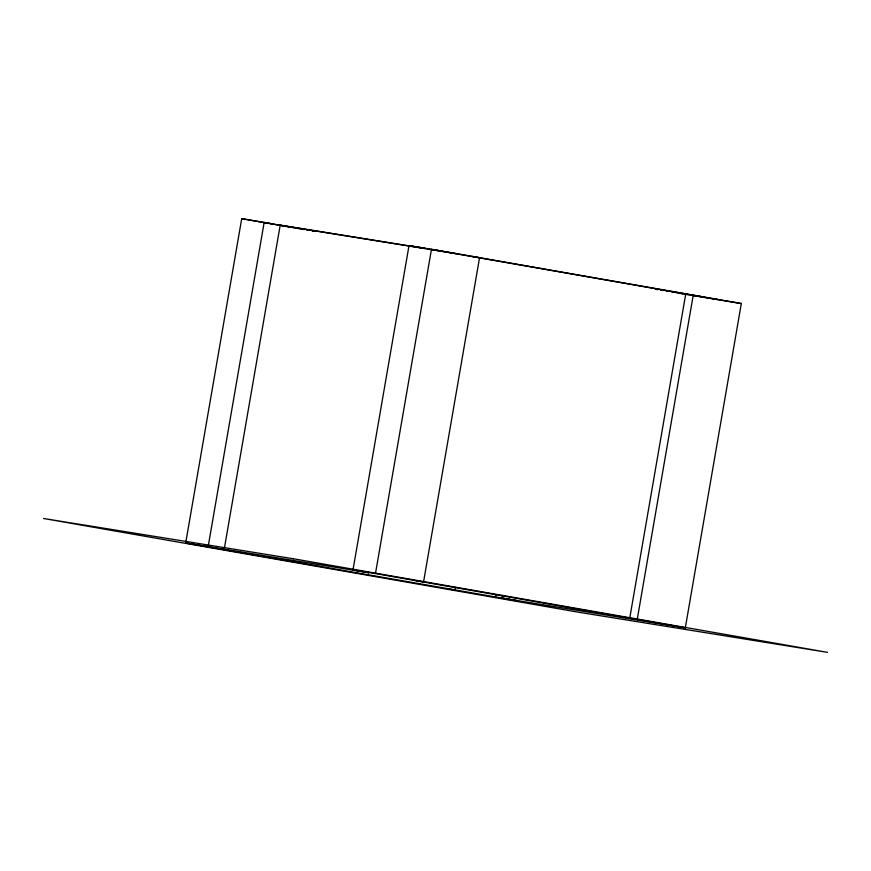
<?xml version="1.0" encoding="UTF-8"?>
<svg xmlns="http://www.w3.org/2000/svg" width="871" height="871" viewBox="0 0 871 871"><rect width="100%" height="100%" fill="white"/><g stroke="black" fill="none" stroke-linecap="round" stroke-linejoin="round"><path stroke-width="1.31" d="M502.447 595.405L501.979 598.083L518.005 600.892L185.697 542.971L241.713 218.654L299.439 228.561M185.697 542.971L208.169 546.596L264.185 222.279M224.195 549.405L280.212 225.088L425.037 248.431L409.011 245.622L352.995 569.939L369.021 572.748L208.169 546.596M352.995 569.939L375.466 573.564L431.483 249.237L741.319 303.544L685.303 627.86L501.979 598.083M455.413 587.37L454.945 590.048L447.454 588.84M495.534 597.266L496.002 594.588M375.466 573.564L629.733 618.225L685.749 293.908M629.733 618.225L637.224 619.433L693.24 295.117M409.011 245.622L431.483 249.237M265.23 222.671L272.721 223.88M440.018 250.837L432.528 249.639L710.311 298.318M281.257 225.48L456.045 253.646M291.045 227.277L293.538 227.679M472.071 256.455L479.562 257.664L423.546 581.991L416.055 580.783M655.34 289.226L658.03 289.662M660.719 290.097L663.408 290.533M666.086 290.958L668.776 291.393M671.465 291.829L701.776 296.717M680.033 293.429L682.712 293.865M685.39 294.3L688.079 294.736M690.757 295.16L741.319 303.544M711.563 298.513L717.802 299.526M302.106 229.029L304.774 229.498M307.452 229.966L310.12 230.434M312.787 230.902L315.465 231.37M241.713 218.654L283.119 225.905M285.786 226.373L288.464 226.841M297.283 228.289L303.968 229.454M306.636 229.922L309.303 230.39M311.981 230.859L314.649 231.327M637.224 619.433L685.303 627.86M293.244 558.736L43.55 518.485L577.756 612.095L827.45 652.346L293.244 558.736"/></g></svg>
